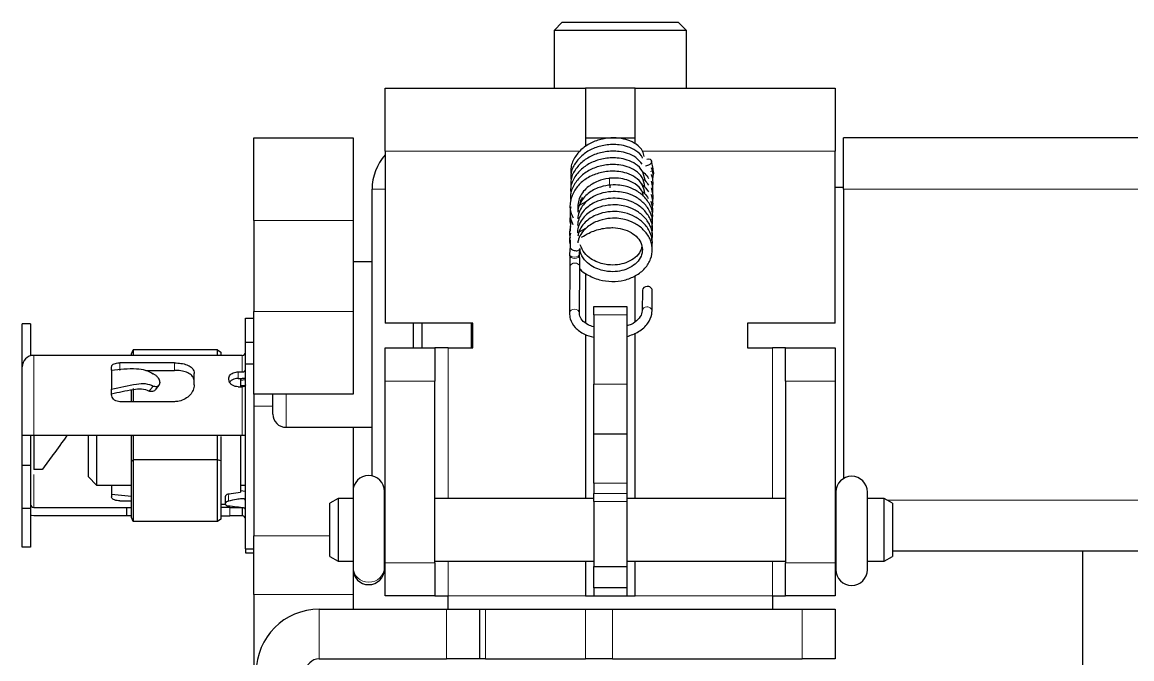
# Model space of a CAD drawing. Header units: millimetres. Extents: x -382 to 624, y -273 to 1990.
# Drawn here: x -298.2 to -231.1, y -226.9 to -188.4 of the extents above; entities that cross this region are included whole.
import ezdxf

# ---------------------------------------------------------------- set-up
doc = ezdxf.new("R2010")
doc.units = ezdxf.units.MM

msp = doc.modelspace()

# ---------------------------------------------------------------- linework, layer by layer
at = {"color": 7, "linetype": 'Continuous', "lineweight": 25}
for p, q in [((-265.544, -188.436), (-266.044, -188.936)), ((-265.544, -188.436), (-261.739, -188.436)), ((-261.739, -188.436), (-258.544, -188.436)), ((-258.044, -188.936), (-258.544, -188.436)), ((-266.044, -188.936), (-266.044, -192.436)), ((-261.696, -188.936), (-266.044, -188.936)), ((-258.044, -188.936), (-261.696, -188.936)), ((-258.044, -192.436), (-258.044, -188.936)), ((-276.244, -192.436), (-264.144, -192.436)), ((-276.244, -196.236), (-276.244, -192.436)), ((-264.144, -192.436), (-264.144, -195.956)), ((-261.144, -192.436), (-264.144, -192.436)), ((-261.144, -192.436), (-249.044, -192.436)), ((-261.144, -195.778), (-261.144, -192.436)), ((-249.044, -192.436), (-249.044, -196.236)), ((-284.194, -195.436), (-278.194, -195.436)), ((-284.194, -200.436), (-284.194, -195.436)), ((-278.194, -195.436), (-278.194, -200.436)), ((-264.144, -195.436), (-261.144, -195.436)), ((-248.544, -198.536), (-248.544, -195.436)), ((-19.544, -195.436), (-248.544, -195.436)), ((-276.244, -196.236), (-276.244, -206.636)), ((-249.044, -206.636), (-249.044, -196.236)), ((-260.05, -197.295), (-260.145, -196.825)), ((-260.045, -197.373), (-260.05, -197.295)), ((-277.044, -215.873), (-277.044, -198.536)), ((-248.544, -198.436), (-249.044, -198.436)), ((-248.544, -198.536), (-248.544, -216.035)), ((-264.586, -199.538), (-264.068, -199.257)), ((-284.194, -200.436), (-284.194, -205.936)), ((-278.194, -200.436), (-278.194, -205.936)), ((-265.047, -200.399), (-265.06, -201.08)), ((-264.543, -201.125), (-264.026, -200.84)), ((-265.061, -201.608), (-265.067, -202.01)), ((-265.063, -201.998), (-265.104, -202.474)), ((-265.104, -202.474), (-265.1, -202.552)), ((-264.505, -202.44), (-264.479, -202.133)), ((-264.501, -202.519), (-264.505, -202.44)), ((-277.044, -202.936), (-278.194, -202.936)), ((-265.082, -203.234), (-265.115, -206.023)), ((-264.515, -206.03), (-264.482, -203.241)), ((-264.144, -203.624), (-264.144, -206.611)), ((-261.144, -206.539), (-261.144, -203.776)), ((-260.704, -204.652), (-260.719, -205.892)), ((-260.119, -205.899), (-260.105, -204.659)), ((-263.644, -205.636), (-261.644, -205.636)), ((-263.644, -206.136), (-263.644, -205.636)), ((-261.644, -205.636), (-261.644, -206.136)), ((-260.718, -205.88), (-260.719, -205.892)), ((-284.694, -206.336), (-284.194, -206.336)), ((-284.694, -207.804), (-284.694, -206.336)), ((-284.194, -210.936), (-284.194, -205.936)), ((-278.194, -205.936), (-278.194, -210.936)), ((-263.644, -206.136), (-263.644, -210.321)), ((-261.644, -206.136), (-261.644, -210.321)), ((-297.694, -206.678), (-298.194, -206.678)), ((-298.194, -209.286), (-298.194, -206.678)), ((-297.694, -206.678), (-297.694, -208.616)), ((-270.944, -206.636), (-276.244, -206.636)), ((-274.544, -208.136), (-274.544, -206.636)), ((-274.044, -206.636), (-274.044, -208.136)), ((-271.044, -206.636), (-271.044, -208.136)), ((-270.944, -208.136), (-270.944, -206.636)), ((-261.144, -217.236), (-261.144, -207.238)), ((-249.044, -206.636), (-254.344, -206.636)), ((-254.344, -206.636), (-254.344, -208.136)), ((-284.694, -209.114), (-284.694, -207.804)), ((-284.194, -207.804), (-284.694, -207.804)), ((-264.144, -207.322), (-264.144, -217.236)), ((-291.894, -208.586), (-297.494, -208.586)), ((-284.894, -208.586), (-291.894, -208.586)), ((-291.594, -208.49), (-291.478, -208.244)), ((-291.594, -208.586), (-291.594, -208.49)), ((-291.478, -208.244), (-291.478, -208.586)), ((-286.394, -208.244), (-291.478, -208.244)), ((-286.394, -208.586), (-286.394, -208.244)), ((-286.394, -208.244), (-286.194, -208.386)), ((-286.194, -208.386), (-286.194, -208.586)), ((-276.244, -208.136), (-273.244, -208.136)), ((-276.244, -210.136), (-276.244, -208.136)), ((-273.244, -208.136), (-273.244, -210.136)), ((-272.444, -208.136), (-273.244, -208.136)), ((-272.444, -208.136), (-270.944, -208.136)), ((-254.344, -208.136), (-252.844, -208.136)), ((-252.044, -208.136), (-252.844, -208.136)), ((-252.044, -210.136), (-252.044, -208.136)), ((-252.044, -208.136), (-249.044, -208.136)), ((-249.044, -208.136), (-249.044, -210.136)), ((-288.994, -209.041), (-292.294, -209.041)), ((-284.694, -220.294), (-284.694, -209.114)), ((-284.194, -209.114), (-284.694, -209.114)), ((-298.194, -213.436), (-298.194, -209.286)), ((-292.794, -209.488), (-292.794, -209.276)), ((-292.794, -209.488), (-292.794, -210.62)), ((-290.713, -209.494), (-288.994, -209.494)), ((-287.794, -210.363), (-287.794, -209.685)), ((-285.144, -209.589), (-284.894, -209.589)), ((-291.478, -210.597), (-291.478, -211.387)), ((-290.143, -210.675), (-289.911, -210.381)), ((-289.866, -210.215), (-289.866, -210.244)), ((-285.694, -210.067), (-285.694, -209.948)), ((-285.144, -209.985), (-284.894, -209.985)), ((-285.144, -210.484), (-284.894, -210.484)), ((-284.994, -209.985), (-284.994, -210.484)), ((-284.694, -210.06), (-284.994, -210.103)), ((-284.735, -210.436), (-284.994, -210.436)), ((-276.244, -221.136), (-276.244, -210.136)), ((-273.244, -221.136), (-273.244, -210.136)), ((-263.644, -213.321), (-263.644, -210.321)), ((-261.644, -210.321), (-261.644, -213.321)), ((-252.044, -210.136), (-252.044, -221.136)), ((-249.044, -210.136), (-249.044, -221.136)), ((-292.794, -210.944), (-292.794, -210.62)), ((-291.594, -211.387), (-291.594, -210.658)), ((-290.184, -210.719), (-290.146, -210.673)), ((-278.194, -210.936), (-284.194, -210.936)), ((-284.194, -210.936), (-284.194, -211.649)), ((-283.044, -212.136), (-283.044, -210.936)), ((-288.994, -211.387), (-292.294, -211.387)), ((-284.194, -211.649), (-284.194, -219.507)), ((-282.244, -212.936), (-277.044, -212.936)), ((-278.194, -212.936), (-278.194, -216.741)), ((-297.494, -213.436), (-298.194, -213.436)), ((-298.194, -215.242), (-298.194, -213.436)), ((-297.694, -213.436), (-297.694, -215.242)), ((-295.494, -213.436), (-297.494, -213.436)), ((-284.894, -213.436), (-295.494, -213.436)), ((-294.194, -215.936), (-294.194, -213.436)), ((-293.694, -213.436), (-293.694, -216.436)), ((-291.565, -213.436), (-291.594, -213.465)), ((-291.594, -215.005), (-291.594, -213.465)), ((-291.478, -213.436), (-291.478, -214.905)), ((-286.394, -214.905), (-286.394, -213.436)), ((-286.194, -213.483), (-286.194, -214.963)), ((-284.994, -213.436), (-284.994, -216.859)), ((-284.694, -213.436), (-284.894, -213.436)), ((-263.644, -213.321), (-261.644, -213.321)), ((-263.644, -216.321), (-263.644, -213.321)), ((-261.644, -213.321), (-261.644, -216.321)), ((-297.694, -215.242), (-298.194, -215.242)), ((-298.194, -217.852), (-298.194, -215.242)), ((-297.694, -215.242), (-297.694, -217.852)), ((-291.478, -214.905), (-291.594, -215.005)), ((-291.594, -218.382), (-291.594, -215.005)), ((-291.478, -214.905), (-291.478, -218.629)), ((-286.394, -214.905), (-291.478, -214.905)), ((-286.394, -218.629), (-286.394, -214.905)), ((-286.194, -214.963), (-286.394, -214.905)), ((-286.194, -214.963), (-286.194, -218.487)), ((-296.994, -215.486), (-297.494, -215.486)), ((-294.194, -215.936), (-293.694, -216.436)), ((-293.694, -216.436), (-291.594, -216.436)), ((-292.794, -216.436), (-292.794, -216.978)), ((-284.994, -216.436), (-284.694, -216.436)), ((-263.644, -216.321), (-263.644, -216.938)), ((-261.644, -216.321), (-261.644, -216.938)), ((-292.794, -216.978), (-292.794, -217.141)), ((-292.794, -216.978), (-291.594, -217.096)), ((-285.708, -216.959), (-284.994, -216.859)), ((-284.694, -216.813), (-284.994, -216.77)), ((-279.094, -217.236), (-279.594, -217.525)), ((-278.196, -217.236), (-279.094, -217.236)), ((-279.094, -217.236), (-279.094, -221.036)), ((-278.196, -216.802), (-278.196, -221.393)), ((-276.296, -221.393), (-276.296, -216.802)), ((-276.244, -217.236), (-276.296, -217.236)), ((-263.644, -217.236), (-273.244, -217.236)), ((-263.644, -217.421), (-263.644, -216.938)), ((-261.644, -216.938), (-261.644, -217.421)), ((-252.044, -217.236), (-261.644, -217.236)), ((-249.005, -217.236), (-249.044, -217.236)), ((-249.005, -216.85), (-249.005, -221.55)), ((-247.105, -221.55), (-247.105, -216.85)), ((-246.094, -217.236), (-247.105, -217.236)), ((-245.594, -217.525), (-246.094, -217.236)), ((-246.094, -219.136), (-246.094, -217.236)), ((-298.194, -220.194), (-298.194, -217.852)), ((-297.694, -217.852), (-298.194, -217.852)), ((-297.694, -217.852), (-297.694, -220.194)), ((-297.494, -217.786), (-291.894, -217.786)), ((-292.294, -217.379), (-291.594, -217.379)), ((-291.894, -217.786), (-291.894, -218.286)), ((-291.894, -217.786), (-291.594, -217.786)), ((-286.194, -217.586), (-285.894, -217.586)), ((-285.644, -217.786), (-286.194, -217.786)), ((-285.894, -217.599), (-285.894, -217.524)), ((-285.644, -217.786), (-284.894, -217.786)), ((-284.894, -217.786), (-284.894, -218.286)), ((-279.594, -220.748), (-279.594, -217.525)), ((-263.644, -217.421), (-263.644, -221.362)), ((-261.644, -217.421), (-261.644, -221.362)), ((-245.594, -217.525), (-245.594, -219.136)), ((-291.894, -218.286), (-297.494, -218.286)), ((-291.594, -218.286), (-291.894, -218.286)), ((-291.478, -218.629), (-291.594, -218.382)), ((-286.394, -218.629), (-291.478, -218.629)), ((-286.194, -218.487), (-286.394, -218.629)), ((-286.194, -218.286), (-285.644, -218.286)), ((-284.894, -218.286), (-285.644, -218.286)), ((-246.094, -221.036), (-246.094, -219.136)), ((-245.594, -219.136), (-245.594, -220.748)), ((-284.194, -223.042), (-284.194, -219.507)), ((-297.694, -220.194), (-298.194, -220.194)), ((-284.694, -220.294), (-284.194, -220.294)), ((-284.694, -220.294), (-284.694, -220.536)), ((-284.694, -220.536), (-284.194, -220.536)), ((-22.394, -220.436), (-245.594, -220.436)), ((-234.094, -220.436), (-234.094, -233.836)), ((-279.594, -220.748), (-279.094, -221.036)), ((-279.094, -221.036), (-278.196, -221.036)), ((-276.296, -221.036), (-276.244, -221.036)), ((-276.244, -223.136), (-276.244, -221.136)), ((-273.244, -221.036), (-263.644, -221.036)), ((-273.244, -221.136), (-273.244, -223.136)), ((-264.144, -221.036), (-264.144, -223.136)), ((-261.644, -221.036), (-252.044, -221.036)), ((-261.144, -223.136), (-261.144, -221.036)), ((-252.044, -223.136), (-252.044, -221.136)), ((-249.044, -221.036), (-249.005, -221.036)), ((-249.044, -221.136), (-249.044, -223.136)), ((-247.105, -221.036), (-246.094, -221.036)), ((-246.094, -221.036), (-245.594, -220.748)), ((-278.196, -221.393), (-278.196, -221.502)), ((-278.194, -221.563), (-278.194, -223.042)), ((-276.296, -221.502), (-276.296, -221.393)), ((-263.644, -221.362), (-261.644, -221.362)), ((-263.644, -222.636), (-263.644, -221.362)), ((-261.644, -221.362), (-261.644, -222.636)), ((-261.644, -222.636), (-263.644, -222.636)), ((-263.644, -222.636), (-263.644, -223.136)), ((-261.644, -222.636), (-261.644, -223.136)), ((-284.194, -223.042), (-284.194, -227.66)), ((-278.194, -223.042), (-278.194, -223.936)), ((-273.244, -223.136), (-276.244, -223.136)), ((-273.244, -223.136), (-272.444, -223.136)), ((-272.444, -223.936), (-272.444, -223.136)), ((-264.144, -223.136), (-263.644, -223.136)), ((-263.644, -223.136), (-261.644, -223.136)), ((-261.644, -223.136), (-261.144, -223.136)), ((-252.844, -223.136), (-252.844, -223.936)), ((-252.844, -223.136), (-252.044, -223.136)), ((-249.044, -223.136), (-252.044, -223.136)), ((-280.244, -223.936), (-272.544, -223.936)), ((-272.544, -223.936), (-270.544, -223.936)), ((-270.544, -223.936), (-270.544, -226.936)), ((-270.544, -223.936), (-270.182, -223.936)), ((-270.182, -223.936), (-264.141, -223.936)), ((-264.141, -223.936), (-262.502, -223.936)), ((-262.502, -223.936), (-251.044, -223.936)), ((-251.044, -223.936), (-249.044, -223.936)), ((-249.044, -223.936), (-249.044, -226.936)), ((-280.244, -226.936), (-272.544, -226.936)), ((-270.544, -226.936), (-272.544, -226.936)), ((-270.182, -226.936), (-270.544, -226.936)), ((-270.182, -226.936), (-264.141, -226.936)), ((-262.502, -226.936), (-264.141, -226.936)), ((-262.502, -226.936), (-251.044, -226.936)), ((-249.044, -226.936), (-251.044, -226.936))]:
    msp.add_line(p, q, dxfattribs=at)
at = {"color": 8, "linetype": 'Continuous', "lineweight": 18}
for p, q in [((-264.457, -196.236), (-276.244, -196.236)), ((-249.044, -196.236), (-260.694, -196.236)), ((-276.244, -198.536), (-277.044, -198.536)), ((-19.544, -198.536), (-248.544, -198.536)), ((-278.194, -200.436), (-284.194, -200.436)), ((-284.194, -205.936), (-278.194, -205.936)), ((-261.644, -206.136), (-263.644, -206.136)), ((-297.494, -208.586), (-297.494, -213.436)), ((-284.894, -209.589), (-284.894, -208.586)), ((-272.444, -217.236), (-272.444, -208.136)), ((-252.844, -208.136), (-252.844, -217.236)), ((-292.294, -209.041), (-292.294, -209.494)), ((-288.994, -209.494), (-288.994, -209.041)), ((-285.144, -209.589), (-285.144, -209.985)), ((-284.894, -213.436), (-284.894, -210.484)), ((-273.244, -210.136), (-276.244, -210.136)), ((-263.644, -210.321), (-261.644, -210.321)), ((-249.044, -210.136), (-252.044, -210.136)), ((-282.244, -210.936), (-282.244, -212.936)), ((-283.044, -211.649), (-284.194, -211.649)), ((-297.494, -215.796), (-297.494, -217.786)), ((-261.644, -216.321), (-263.644, -216.321)), ((-263.644, -216.938), (-261.644, -216.938)), ((-285.644, -218.286), (-285.644, -217.786)), ((-261.644, -217.421), (-263.644, -217.421)), ((-22.067, -217.336), (-245.92, -217.336)), ((-284.194, -219.507), (-279.594, -219.507)), ((-276.244, -221.136), (-273.244, -221.136)), ((-272.444, -223.136), (-272.444, -221.036)), ((-252.844, -221.036), (-252.844, -223.136)), ((-252.044, -221.136), (-249.044, -221.136)), ((-278.194, -223.042), (-284.194, -223.042)), ((-264.144, -223.136), (-272.444, -223.136)), ((-252.844, -223.136), (-261.144, -223.136)), ((-280.244, -226.936), (-280.244, -223.936)), ((-272.544, -226.936), (-272.544, -223.936)), ((-270.182, -223.936), (-270.182, -226.936)), ((-264.141, -226.936), (-264.141, -223.936)), ((-262.502, -223.936), (-262.502, -226.936)), ((-251.044, -226.936), (-251.044, -223.936))]:
    msp.add_line(p, q, dxfattribs=at)
at = {"color": 7, "linetype": 'Continuous', "lineweight": 25, "flags": 128}
for points in [[(-260.518, -197.118), (-260.43, -197.111), (-260.319, -197.073), (-260.225, -197.013), (-260.162, -196.939), (-260.139, -196.864), (-260.16, -196.797), (-260.222, -196.75), (-260.315, -196.73), (-260.426, -196.739), (-260.426, -196.739)], [(-284.694, -209.962), (-284.757, -209.975), (-284.894, -209.985)], [(-284.694, -210.362), (-284.697, -210.386), (-284.709, -210.409), (-284.727, -210.43), (-284.752, -210.448), (-284.783, -210.463), (-284.817, -210.475), (-284.855, -210.482), (-284.894, -210.484)], [(-297.494, -218.286), (-297.63, -218.273), (-297.694, -218.257)]]:
    msp.add_lwpolyline(points, dxfattribs=at)
at = {"color": 8, "linetype": 'Continuous', "lineweight": 18, "flags": 128}
for points in [[(-265.104, -202.474), (-265.083, -202.536), (-265.018, -202.595), (-264.922, -202.632), (-264.807, -202.643)], [(-265.1, -202.552), (-265.078, -202.615), (-265.014, -202.673), (-264.917, -202.711), (-264.803, -202.721)], [(-264.807, -202.643), (-264.692, -202.625), (-264.594, -202.582), (-264.529, -202.52), (-264.505, -202.448), (-264.505, -202.441)], [(-264.803, -202.721), (-264.688, -202.704), (-264.59, -202.661), (-264.524, -202.598), (-264.501, -202.526), (-264.501, -202.519)], [(-264.795, -203.002), (-264.68, -203.017), (-264.58, -203.065), (-264.51, -203.139), (-264.482, -203.228), (-264.482, -203.241)], [(-264.828, -205.792), (-264.712, -205.806), (-264.612, -205.854), (-264.543, -205.929), (-264.515, -206.018), (-264.515, -206.028)]]:
    msp.add_lwpolyline(points, dxfattribs=at)
at = {"color": 7, "linetype": 'Continuous', "lineweight": 25}
for centre, radius, start, end in [((-273.944, -198.536), 3.1, 137.89655, 180), ((-261.636, -198.277), 1.046, 179.97298, 189.73536), ((-260.438, -204.688), 0.269, 85.56913, 172.30264), ((-260.376, -204.691), 0.273, 6.61508, 98.74019), ((-297.494, -209.286), 0.7, 90, 180), ((-284.894, -208.386), 0.2, 270, 0), ((-284.875, -209.407), 0.183, 264.18756, 352.66613), ((-282.244, -212.136), 0.8, 180, 270), ((-277.246, -216.802), 0.95, 0, 180), ((-248.055, -216.85), 0.95, 0, 180), ((-284.793, -216.517), 0.0996, 3.92792, 54.46683), ((-297.494, -217.586), 0.2, 180, 270), ((-284.894, -218.486), 0.2, 0, 90), ((-277.246, -221.502), 0.95, 180, 0), ((-248.055, -221.55), 0.95, 180, 0), ((-280.244, -227.736), 3.8, 90, 180), ((-280.244, -227.736), 0.8, 90, 180)]:
    msp.add_arc(centre, radius, start, end, dxfattribs=at)
at = {"color": 8, "linetype": 'Continuous', "lineweight": 18}
for centre, radius, start, end in [((-260.243, -197.28), 0.194, 281.16678, 355.78028), ((-260.192, -197.376), 0.147, 305.37952, 0.99151), ((-256.894, -197.971), 5.797, 179.23853, 183.01816), ((-264.816, -203.27), 0.269, 85.56913, 172.30264), ((-264.848, -206.059), 0.269, 85.57069, 172.28471), ((-260.452, -205.931), 0.272, 85.84851, 169.10635), ((-260.39, -205.93), 0.273, 6.62516, 98.73922), ((-277.267, -221.371), 0.929, 181.38421, 271.32035), ((-277.224, -221.371), 0.929, 268.67965, 358.61579)]:
    msp.add_arc(centre, radius, start, end, dxfattribs=at)
at = {"color": 7, "linetype": 'Continuous', "lineweight": 25}
for points, knots in [([(-260.597, -196.554), (-260.622, -196.444), (-260.687, -196.151), (-261.05, -195.809), (-261.549, -195.559), (-262.18, -195.421), (-262.911, -195.431), (-263.675, -195.644), (-264.318, -196.024), (-264.792, -196.559), (-265.047, -197.115), (-265.026, -197.476), (-265.018, -197.608)], [0, 0, 0, 0, 0.063333, 0.16851, 0.262688, 0.342003, 0.46736, 0.58109, 0.694609, 0.810179, 0.930447, 1, 1, 1, 1]), ([(-260.695, -196.658), (-260.697, -196.65), (-260.752, -196.464), (-261.068, -196.214), (-261.556, -195.96), (-262.191, -195.824), (-262.921, -195.834), (-263.684, -196.049), (-264.327, -196.43), (-264.798, -196.966), (-265.047, -197.497), (-265.028, -197.831), (-265.022, -197.936)], [0, 0, 0, 0, 0.004993, 0.1184, 0.219918, 0.305422, 0.440621, 0.56324, 0.685592, 0.810243, 0.939925, 1, 1, 1, 1]), ([(-260.713, -197.03), (-260.83, -196.883), (-261.053, -196.602), (-261.571, -196.364), (-262.198, -196.225), (-262.931, -196.238), (-263.693, -196.453), (-264.335, -196.836), (-264.806, -197.373), (-265.058, -197.928), (-265.035, -198.287), (-265.027, -198.417)], [0, 0, 0, 0, 0.111414, 0.212113, 0.296936, 0.431116, 0.552769, 0.67412, 0.797839, 0.926514, 1, 1, 1, 1]), ([(-260.547, -198.393), (-260.588, -198.198), (-260.667, -197.819), (-261.08, -197.41), (-261.586, -197.165), (-262.218, -197.031), (-262.95, -197.045), (-263.712, -197.263), (-264.351, -197.648), (-264.82, -198.186), (-265.069, -198.74), (-265.045, -199.098), (-265.036, -199.226)], [0, 0, 0, 0, 0.105884, 0.20648, 0.296453, 0.37226, 0.492276, 0.601015, 0.709415, 0.82009, 0.935131, 1, 1, 1, 1]), ([(-260.543, -197.99), (-260.582, -197.796), (-260.66, -197.418), (-261.071, -197.009), (-261.577, -196.764), (-262.209, -196.628), (-262.941, -196.642), (-263.702, -196.858), (-264.343, -197.242), (-264.813, -197.779), (-265.064, -198.334), (-265.04, -198.692), (-265.031, -198.822)], [0, 0, 0, 0, 0.105289, 0.2059031, 0.2959174, 0.3717502, 0.4917577, 0.6005253, 0.7089885, 0.8196473, 0.9347057, 1, 1, 1, 1]), ([(-260.552, -198.796), (-260.593, -198.6), (-260.674, -198.22), (-261.088, -197.811), (-261.596, -197.567), (-262.228, -197.433), (-262.96, -197.449), (-263.721, -197.668), (-264.357, -198.054), (-264.837, -198.593), (-265.081, -199.238), (-265.103, -199.829), (-264.95, -200.153), (-264.896, -200.268)], [0, 0, 0, 0, 0.095875, 0.186437, 0.267412, 0.335647, 0.443719, 0.541603, 0.639152, 0.738819, 0.842388, 0.944313, 1, 1, 1, 1]), ([(-260.63, -198.972), (-260.657, -198.855), (-260.729, -198.557), (-261.1, -198.212), (-261.604, -197.971), (-262.143, -197.846), (-262.505, -197.867), (-262.688, -197.877)], [0, 0, 0, 0, 0.1570971, 0.4038647, 0.6244445, 0.8103496, 1, 1, 1, 1]), ([(-260.695, -197.47), (-260.646, -197.51), (-260.493, -197.636), (-260.397, -197.787), (-260.331, -197.889)], [0, 0, 0, 0, 0.318089, 1, 1, 1, 1]), ([(-260.076, -198.399), (-260.064, -198.274), (-260.041, -198.022), (-260.113, -197.771), (-260.15, -197.644)], [0, 0, 0, 0, 0.492215, 1, 1, 1, 1]), ([(-260.07, -197.936), (-260.06, -197.833), (-260.04, -197.6), (-260.108, -197.37), (-260.145, -197.241)], [0, 0, 0, 0, 0.443375, 1, 1, 1, 1]), ([(-260.063, -197.726), (-260.058, -197.717), (-260.044, -197.694), (-260.032, -197.657), (-260.025, -197.623), (-260.022, -197.592), (-260.019, -197.563), (-260.019, -197.533), (-260.018, -197.519)], [0, 0, 0, 0, 0.097418, 0.258661, 0.384306, 0.517978, 0.767153, 1, 1, 1, 1]), ([(-260.034, -197.515), (-260.034, -197.515), (-260.034, -197.515), (-260.036, -197.494), (-260.04, -197.449), (-260.043, -197.399), (-260.045, -197.373)], [0, 0, 0, 0, 0.09133, 0.306343, 0.65458, 1, 1, 1, 1]), ([(-262.69, -197.892), (-262.707, -197.894), (-262.944, -197.91), (-263.43, -198.04), (-263.976, -198.352), (-264.338, -198.744), (-264.536, -199.11), (-264.619, -199.498), (-264.601, -199.723), (-264.592, -199.837)], [0, 0, 0, 0, 0.015165, 0.21726, 0.450342, 0.58255, 0.720623, 0.859229, 1, 1, 1, 1]), ([(-260.124, -200.392), (-260.106, -200.313), (-260.04, -200.024), (-260.193, -199.522), (-260.56, -198.982), (-261.1, -198.58), (-261.659, -198.356), (-262.214, -198.266), (-262.781, -198.282), (-263.44, -198.44), (-263.984, -198.758), (-264.348, -199.151), (-264.539, -199.514), (-264.611, -199.79), (-264.606, -199.914), (-264.606, -199.924)], [0, 0, 0, 0, 0.042308, 0.15415, 0.2638, 0.362621, 0.46011, 0.525142, 0.605685, 0.698744, 0.806146, 0.867056, 0.930656, 0.994491, 1, 1, 1, 1]), ([(-260.766, -198.221), (-260.696, -198.277), (-260.519, -198.419), (-260.408, -198.591), (-260.341, -198.695)], [0, 0, 0, 0, 0.391046, 1, 1, 1, 1]), ([(-260.626, -197.936), (-260.604, -197.955), (-260.478, -198.061), (-260.4, -198.188), (-260.336, -198.292)], [0, 0, 0, 0, 0.174816, 1, 1, 1, 1]), ([(-260.084, -199.205), (-260.084, -199.205), (-260.036, -199.084), (-260.066, -198.822), (-260.129, -198.574), (-260.159, -198.45)], [0, 0, 0, 0, 0.000172, 0.502667, 1, 1, 1, 1]), ([(-260.08, -198.802), (-260.069, -198.676), (-260.046, -198.423), (-260.118, -198.173), (-260.155, -198.047)], [0, 0, 0, 0, 0.4974852, 1, 1, 1, 1]), ([(-260.133, -201.195), (-260.115, -201.114), (-260.05, -200.823), (-260.205, -200.32), (-260.576, -199.782), (-261.117, -199.381), (-261.678, -199.159), (-262.233, -199.071), (-262.8, -199.089), (-263.459, -199.249), (-264.002, -199.568), (-264.364, -199.963), (-264.553, -200.326), (-264.625, -200.599), (-264.619, -200.72), (-264.619, -200.726)], [0, 0, 0, 0, 0.043237, 0.155226, 0.264949, 0.363826, 0.461472, 0.526578, 0.607178, 0.700257, 0.807834, 0.868821, 0.932479, 0.996349, 1, 1, 1, 1]), ([(-260.128, -200.793), (-260.11, -200.713), (-260.045, -200.424), (-260.199, -199.921), (-260.568, -199.382), (-261.108, -198.981), (-261.669, -198.757), (-262.224, -198.668), (-262.791, -198.685), (-263.45, -198.845), (-263.993, -199.163), (-264.356, -199.557), (-264.546, -199.92), (-264.618, -200.195), (-264.613, -200.317), (-264.612, -200.325)], [0, 0, 0, 0, 0.042773, 0.154687, 0.264374, 0.363222, 0.46079, 0.525858, 0.60643, 0.699498, 0.806987, 0.867935, 0.931565, 0.995417, 1, 1, 1, 1]), ([(-264.445, -199.461), (-264.445, -199.374), (-264.446, -199.22), (-264.359, -199.084), (-264.321, -199.025)], [0, 0, 0, 0, 0.563743, 1, 1, 1, 1]), ([(-260.731, -198.657), (-260.677, -198.701), (-260.513, -198.833), (-260.413, -198.992), (-260.345, -199.098)], [0, 0, 0, 0, 0.3340306, 1, 1, 1, 1]), ([(-260.089, -199.605), (-260.088, -199.605), (-260.041, -199.484), (-260.071, -199.223), (-260.133, -198.975), (-260.164, -198.853)], [0, 0, 0, 0, 0.002516, 0.506423, 1, 1, 1, 1]), ([(-265.038, -199.593), (-265.068, -199.82), (-265.118, -200.191), (-264.963, -200.539), (-264.903, -200.673)], [0, 0, 0, 0, 0.612736, 1, 1, 1, 1]), ([(-260.137, -201.597), (-260.119, -201.515), (-260.055, -201.223), (-260.212, -200.719), (-260.583, -200.182), (-261.126, -199.782), (-261.688, -199.561), (-262.243, -199.473), (-262.81, -199.492), (-263.469, -199.653), (-264.011, -199.974), (-264.372, -200.368), (-264.561, -200.733), (-264.633, -201.019), (-264.624, -201.151), (-264.623, -201.169)], [0, 0, 0, 0, 0.0433643, 0.1545619, 0.2634749, 0.3616169, 0.4585878, 0.5232278, 0.6032337, 0.6956034, 0.8024385, 0.8629931, 0.9261889, 0.9895827, 1, 1, 1, 1]), ([(-260.142, -201.998), (-260.124, -201.916), (-260.06, -201.623), (-260.218, -201.118), (-260.591, -200.581), (-261.135, -200.183), (-261.697, -199.962), (-262.253, -199.876), (-262.82, -199.895), (-263.478, -200.058), (-264.022, -200.379), (-264.376, -200.773), (-264.558, -201.098), (-264.591, -201.304), (-264.603, -201.384)], [0, 0, 0, 0, 0.04529, 0.16028, 0.272871, 0.374324, 0.474616, 0.541455, 0.624163, 0.719631, 0.830128, 0.892746, 0.958084, 1, 1, 1, 1]), ([(-260.107, -200.041), (-260.102, -200.029), (-260.048, -199.895), (-260.075, -199.624), (-260.138, -199.377), (-260.169, -199.256)], [0, 0, 0, 0, 0.051584, 0.533192, 1, 1, 1, 1]), ([(-265.043, -199.996), (-265.089, -200.226), (-265.136, -200.46), (-265.054, -200.679), (-265.053, -200.682)], [0, 0, 0, 0, 0.985359, 1, 1, 1, 1]), ([(-264.484, -203.356), (-264.479, -203.362), (-264.373, -203.496), (-263.986, -203.749), (-263.343, -204.041), (-262.545, -204.147), (-261.783, -204.061), (-261.082, -203.788), (-260.519, -203.344), (-260.167, -202.771), (-260.063, -202.14), (-260.215, -201.519), (-260.601, -200.981), (-261.143, -200.583), (-261.707, -200.364), (-262.263, -200.278), (-262.83, -200.299), (-263.487, -200.462), (-264.031, -200.785), (-264.384, -201.179), (-264.563, -201.499), (-264.595, -201.698), (-264.606, -201.772)], [0, 0, 0, 0, 0.002052, 0.044802, 0.111657, 0.171853, 0.231635, 0.292253, 0.355355, 0.417763, 0.478389, 0.541427, 0.60313, 0.658728, 0.713717, 0.750355, 0.795682, 0.847989, 0.908576, 0.942903, 0.978714, 1, 1, 1, 1]), ([(-265.057, -201.205), (-265.103, -201.439), (-265.151, -201.676), (-265.066, -201.898), (-265.066, -201.9)], [0, 0, 0, 0, 0.9913257, 1, 1, 1, 1]), ([(-265.052, -200.802), (-265.099, -201.035), (-265.146, -201.27), (-265.062, -201.492), (-265.061, -201.494)], [0, 0, 0, 0, 0.9893645, 1, 1, 1, 1]), ([(-264.38, -201.437), (-264.232, -201.35), (-263.861, -201.13), (-263.322, -200.943), (-262.806, -200.87), (-262.382, -200.852), (-261.887, -200.923), (-261.368, -201.14), (-260.969, -201.466), (-260.731, -201.864), (-260.678, -202.289), (-260.806, -202.707), (-261.109, -203.075), (-261.553, -203.349), (-262.075, -203.507), (-262.565, -203.538), (-263.013, -203.485), (-263.428, -203.367), (-263.86, -203.145), (-264.239, -202.792), (-264.472, -202.421), (-264.465, -202.18), (-264.463, -202.118)], [0, 0, 0, 0, 0.0555962, 0.1400775, 0.1729523, 0.2008213, 0.2556961, 0.3101096, 0.3650133, 0.4217264, 0.4774311, 0.5314346, 0.5877763, 0.6432863, 0.6936777, 0.7437105, 0.7767202, 0.816999, 0.8630199, 0.916065, 0.9781649, 1, 1, 1, 1]), ([(-265.1, -202.552), (-265.097, -202.604), (-265.092, -202.707), (-265.086, -202.894), (-265.082, -203.066), (-265.082, -203.177), (-265.082, -203.223), (-265.082, -203.234)], [0, 0, 0, 0, 0.24166, 0.475271, 0.711669, 0.92868, 1, 1, 1, 1]), ([(-265.058, -202), (-265.062, -202.007), (-265.074, -202.037), (-265.05, -202.098), (-264.987, -202.169), (-264.889, -202.226), (-264.812, -202.243), (-264.773, -202.252)], [0, 0, 0, 0, 0.077645, 0.308234, 0.538823, 0.769411, 1, 1, 1, 1]), ([(-264.773, -202.252), (-264.735, -202.255), (-264.657, -202.26), (-264.559, -202.231), (-264.494, -202.184), (-264.484, -202.141), (-264.48, -202.122)], [0, 0, 0, 0, 0.262864, 0.525728, 0.788592, 1, 1, 1, 1]), ([(-264.482, -203.241), (-264.482, -203.194), (-264.482, -203.096), (-264.486, -202.9), (-264.492, -202.692), (-264.498, -202.577), (-264.501, -202.519)], [0, 0, 0, 0, 0.243086, 0.500781, 0.748307, 1, 1, 1, 1]), ([(-260.743, -202.017), (-260.765, -202.111), (-260.82, -202.346), (-261.111, -202.674), (-261.551, -202.948), (-262.075, -203.105), (-262.564, -203.135), (-263.013, -203.082), (-263.428, -202.963), (-263.855, -202.74), (-264.255, -202.388), (-264.385, -202.07), (-264.455, -201.898)], [0, 0, 0, 0, 0.076825, 0.193273, 0.307965, 0.41208, 0.515503, 0.583722, 0.666946, 0.762009, 0.871666, 1, 1, 1, 1]), ([(-260.719, -205.892), (-260.725, -205.95), (-260.741, -206.116), (-260.936, -206.409), (-261.271, -206.686), (-261.556, -206.781), (-261.644, -206.81)], [0, 0, 0, 0, 0.186073, 0.531266, 0.856526, 1, 1, 1, 1]), ([(-261.644, -207.458), (-261.395, -207.365), (-260.876, -207.171), (-260.356, -206.682), (-260.14, -206.223), (-260.123, -205.964), (-260.119, -205.899)], [0, 0, 0, 0, 0.296749, 0.621112, 0.904633, 1, 1, 1, 1]), ([(-265.115, -206.023), (-265.105, -206.144), (-265.079, -206.457), (-264.784, -206.919), (-264.287, -207.309), (-263.84, -207.436), (-263.644, -207.492)], [0, 0, 0, 0, 0.178356, 0.465165, 0.765567, 1, 1, 1, 1]), ([(-263.644, -206.866), (-263.759, -206.829), (-264.072, -206.729), (-264.384, -206.447), (-264.507, -206.202), (-264.513, -206.064), (-264.515, -206.03)], [0, 0, 0, 0, 0.20072, 0.544447, 0.889913, 1, 1, 1, 1]), ([(-292.794, -209.276), (-292.788, -209.247), (-292.777, -209.19), (-292.692, -209.121), (-292.565, -209.07), (-292.424, -209.044), (-292.331, -209.042), (-292.294, -209.041)], [0, 0, 0, 0, 0.214373, 0.428779, 0.642592, 0.856666, 1, 1, 1, 1]), ([(-288.994, -209.041), (-288.859, -209.046), (-288.589, -209.057), (-288.23, -209.148), (-287.96, -209.297), (-287.815, -209.485), (-287.8, -209.626), (-287.794, -209.685)], [0, 0, 0, 0, 0.213238, 0.42649, 0.63916, 0.849598, 1, 1, 1, 1]), ([(-292.794, -209.488), (-292.295, -209.425), (-291.624, -209.34), (-290.729, -209.446), (-290.424, -209.618), (-290.27, -209.705)], [0, 0, 0, 0, 0.5876932, 0.7908183, 1, 1, 1, 1]), ([(-289.866, -210.215), (-289.871, -210.174), (-289.881, -210.09), (-289.956, -209.955), (-290.067, -209.831), (-290.18, -209.749), (-290.249, -209.715), (-290.27, -209.705)], [0, 0, 0, 0, 0.225883, 0.451767, 0.67765, 0.903524, 1, 1, 1, 1]), ([(-287.794, -210.154), (-287.806, -210.069), (-287.83, -209.898), (-288.029, -209.703), (-288.324, -209.571), (-288.663, -209.504), (-288.895, -209.497), (-288.994, -209.494)], [0, 0, 0, 0, 0.212376, 0.424979, 0.633479, 0.843609, 1, 1, 1, 1]), ([(-285.694, -209.948), (-285.688, -209.906), (-285.676, -209.821), (-285.581, -209.714), (-285.443, -209.635), (-285.288, -209.594), (-285.185, -209.59), (-285.144, -209.589)], [0, 0, 0, 0, 0.214305, 0.42865, 0.642279, 0.856223, 1, 1, 1, 1]), ([(-292.794, -210.62), (-292.295, -210.511), (-291.624, -210.366), (-290.729, -210.255), (-290.424, -210.377), (-290.27, -210.438)], [0, 0, 0, 0, 0.587693, 0.790818, 1, 1, 1, 1]), ([(-292.794, -210.91), (-292.364, -210.812), (-291.773, -210.678), (-290.959, -210.564), (-290.668, -210.684), (-290.52, -210.745)], [0, 0, 0, 0, 0.56666, 0.780905, 1, 1, 1, 1]), ([(-290.27, -210.438), (-290.221, -210.45), (-290.124, -210.474), (-289.999, -210.454), (-289.909, -210.394), (-289.87, -210.316), (-289.867, -210.26), (-289.866, -210.244)], [0, 0, 0, 0, 0.225867, 0.451734, 0.677598, 0.903479, 1, 1, 1, 1]), ([(-287.794, -210.363), (-287.806, -210.469), (-287.831, -210.682), (-288.031, -210.988), (-288.328, -211.228), (-288.667, -211.365), (-288.897, -211.38), (-288.994, -211.387)], [0, 0, 0, 0, 0.212833, 0.42585, 0.635542, 0.846587, 1, 1, 1, 1]), ([(-285.144, -210.484), (-285.205, -210.479), (-285.329, -210.469), (-285.494, -210.395), (-285.618, -210.287), (-285.684, -210.171), (-285.691, -210.096), (-285.694, -210.067)], [0, 0, 0, 0, 0.2143929, 0.4287887, 0.6430611, 0.8568545, 1, 1, 1, 1]), ([(-285.144, -209.985), (-285.206, -209.989), (-285.33, -209.996), (-285.492, -210.055), (-285.605, -210.129), (-285.637, -210.19), (-285.649, -210.212)], [0, 0, 0, 0, 0.28124, 0.562484, 0.843527, 1, 1, 1, 1]), ([(-292.294, -211.387), (-292.35, -211.382), (-292.462, -211.372), (-292.612, -211.294), (-292.725, -211.181), (-292.785, -211.057), (-292.791, -210.977), (-292.794, -210.944)], [0, 0, 0, 0, 0.214445, 0.428893, 0.643239, 0.857188, 1, 1, 1, 1]), ([(-290.184, -210.719), (-290.191, -210.724), (-290.226, -210.75), (-290.31, -210.777), (-290.425, -210.773), (-290.497, -210.752), (-290.52, -210.745)], [0, 0, 0, 0, 0.088696, 0.457739, 0.826694, 1, 1, 1, 1]), ([(-297.494, -213.436), (-297.494, -213.831), (-297.494, -214.536), (-297.494, -215.196), (-297.494, -215.486)], [0, 0, 0, 0, 0.559866, 1, 1, 1, 1]), ([(-295.494, -213.436), (-295.774, -213.831), (-296.274, -214.536), (-296.774, -215.196), (-296.994, -215.486)], [0, 0, 0, 0, 0.559911, 1, 1, 1, 1]), ([(-292.294, -217.379), (-292.35, -217.377), (-292.462, -217.372), (-292.612, -217.335), (-292.725, -217.277), (-292.785, -217.209), (-292.791, -217.161), (-292.794, -217.141)], [0, 0, 0, 0, 0.214385, 0.428772, 0.643033, 0.856802, 1, 1, 1, 1]), ([(-285.894, -217.092), (-285.891, -217.079), (-285.886, -217.053), (-285.853, -217.017), (-285.825, -216.998), (-285.817, -216.991)], [0, 0, 0, 0, 0.404591, 0.809176, 1, 1, 1, 1]), ([(-285.894, -217.524), (-285.894, -217.497), (-285.894, -217.426), (-285.894, -217.312), (-285.894, -217.195), (-285.894, -217.122), (-285.894, -217.092)], [0, 0, 0, 0, 0.190015, 0.497902, 0.793065, 1, 1, 1, 1]), ([(-285.817, -216.991), (-285.804, -216.986), (-285.772, -216.971), (-285.732, -216.964), (-285.708, -216.959)], [0, 0, 0, 0, 0.40435, 1, 1, 1, 1]), ([(-284.694, -217.414), (-284.695, -217.396), (-284.697, -217.36), (-284.714, -217.313), (-284.752, -217.267), (-284.828, -217.265), (-284.989, -217.268), (-285.301, -217.301), (-285.571, -217.366), (-285.736, -217.405)], [0, 0, 0, 0, 0.052051, 0.100621, 0.143629, 0.208426, 0.277664, 0.558659, 1, 1, 1, 1]), ([(-285.736, -217.405), (-285.76, -217.412), (-285.808, -217.427), (-285.862, -217.462), (-285.89, -217.495), (-285.893, -217.516), (-285.894, -217.524)], [0, 0, 0, 0, 0.266331, 0.548449, 0.829136, 1, 1, 1, 1]), ([(-285.894, -217.599), (-285.891, -217.611), (-285.886, -217.637), (-285.845, -217.669), (-285.792, -217.688), (-285.751, -217.694), (-285.736, -217.697)], [0, 0, 0, 0, 0.266311, 0.549123, 0.829777, 1, 1, 1, 1]), ([(-285.001, -217.786), (-285.08, -217.777), (-285.33, -217.745), (-285.571, -217.717), (-285.736, -217.697)], [0, 0, 0, 0, 0.313457, 1, 1, 1, 1]), ([(-284.694, -217.974), (-284.695, -217.955), (-284.697, -217.919), (-284.714, -217.869), (-284.75, -217.82), (-284.821, -217.809), (-284.869, -217.803), (-284.894, -217.8)], [0, 0, 0, 0, 0.1953018, 0.3775407, 0.5389091, 0.7613833, 1, 1, 1, 1])]:
    msp.add_open_spline(points, degree=3, knots=knots, dxfattribs=at)
at = {"color": 8, "linetype": 'Continuous', "lineweight": 18}
for points, knots in [([(-290.52, -210.745), (-290.499, -210.72), (-290.458, -210.669), (-290.39, -210.586), (-290.327, -210.509), (-290.286, -210.458), (-290.27, -210.438)], [0, 0, 0, 0, 0.246022, 0.497638, 0.810556, 1, 1, 1, 1]), ([(-285.708, -216.959), (-285.709, -216.994), (-285.713, -217.071), (-285.72, -217.191), (-285.727, -217.306), (-285.733, -217.377), (-285.736, -217.405), (-285.736, -217.405)], [0, 0, 0, 0, 0.23003, 0.514952, 0.811013, 0.999883, 1, 1, 1, 1])]:
    msp.add_open_spline(points, degree=3, knots=knots, dxfattribs=at)

doc.saveas('drawing.dxf')
